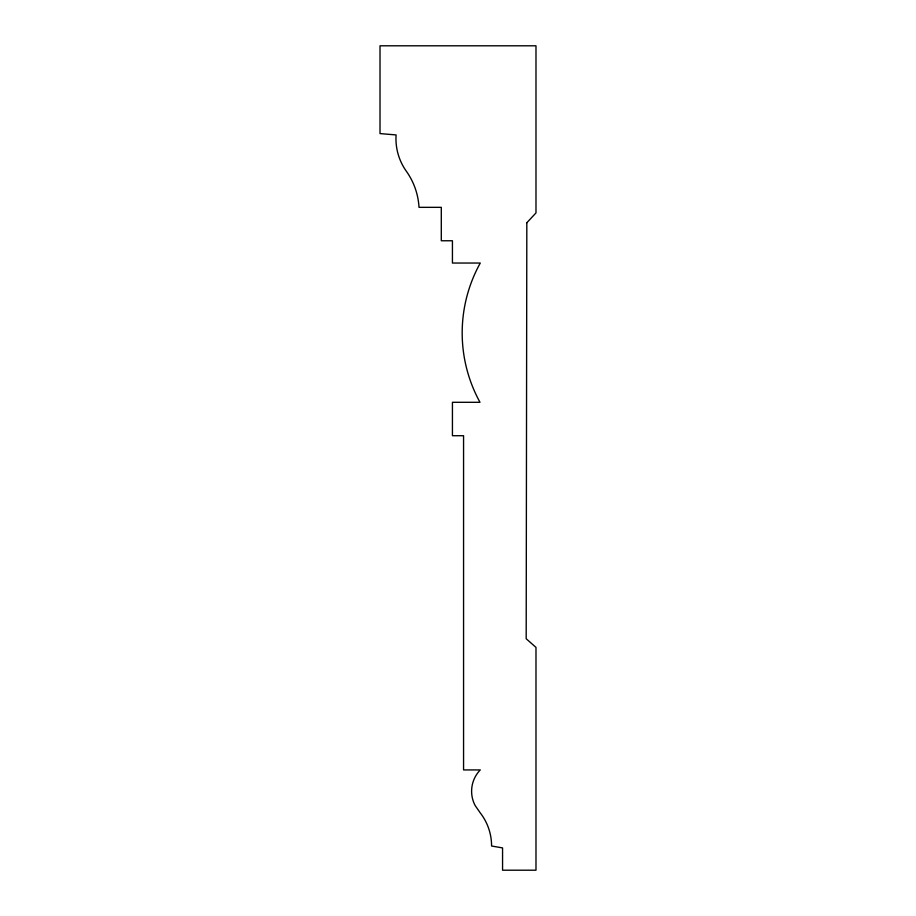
<?xml version="1.0" encoding="UTF-8"?>
<svg xmlns="http://www.w3.org/2000/svg" width="916" height="916" viewBox="0 0 916 916"><rect width="100%" height="100%" fill="white"/><g stroke="black" fill="none" stroke-linecap="round" stroke-linejoin="round"><path stroke-width="1.37" d="M526.826 222.748L526.185 638.738L535.986 647.394L535.986 870.2L502.563 870.2L502.563 847.918L491.583 846.006A53.918 53.918 0 0 0 480.179 812.79L475.083 805.427A30.583 30.583 0 0 1 480.282 769.932L463.565 769.932L463.565 435.718L452.435 435.718L452.435 402.296L479.995 402.296A143.995 143.995 0 0 1 480.282 263.041L452.435 263.041L452.435 240.759L441.294 240.759L441.294 207.337L419.013 207.337A69.135 69.135 0 0 0 405.834 170.513A56.082 56.082 0 0 1 396.09 134.927L380.014 133.587L380.014 45.8L535.986 45.8L535.986 212.913L526.826 222.748"/></g></svg>
